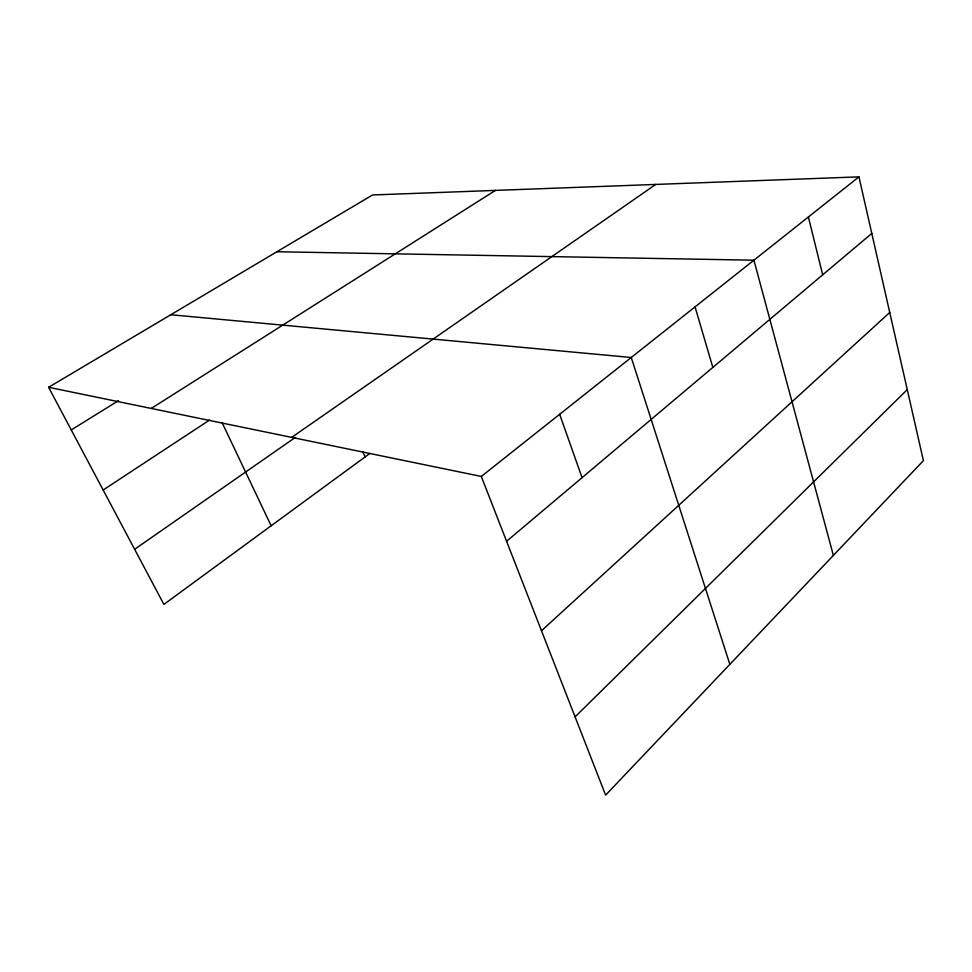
<?xml version="1.0" encoding="UTF-8"?>
<svg xmlns="http://www.w3.org/2000/svg" width="972" height="972" viewBox="0 0 972 972"><rect width="100%" height="100%" fill="white"/><g stroke="black" fill="none" stroke-linecap="round" stroke-linejoin="round"><path stroke-width="1.46" d="M575.084 716.874L907.265 389.602M541.489 630.755L889.745 312.462M506.582 541.283L871.799 233.426M481.298 476.45L858.944 176.868L923.4 460.655L605.617 795.132L481.298 476.45L48.6 387.293L163.891 604.39L369.907 453.402M134.634 549.289L295.294 437.449M291.673 437.388L655.748 184.425M103.154 490.034L209.49 420.098M151.243 408.447L495.453 190.391M71.248 429.94L118.499 400.646M48.6 387.293L372.543 194.971L858.944 176.868M276.911 251.748L753.92 260.192L833.369 555.413M170.805 314.746L631.253 357.489L729.851 664.374M222.005 422.431L271.152 525.779M362.69 451.433L365.059 456.949M559.665 414.291L582.058 477.665M695.053 306.885L712.841 367.428M808.388 216.975L822.677 274.833"/></g></svg>
